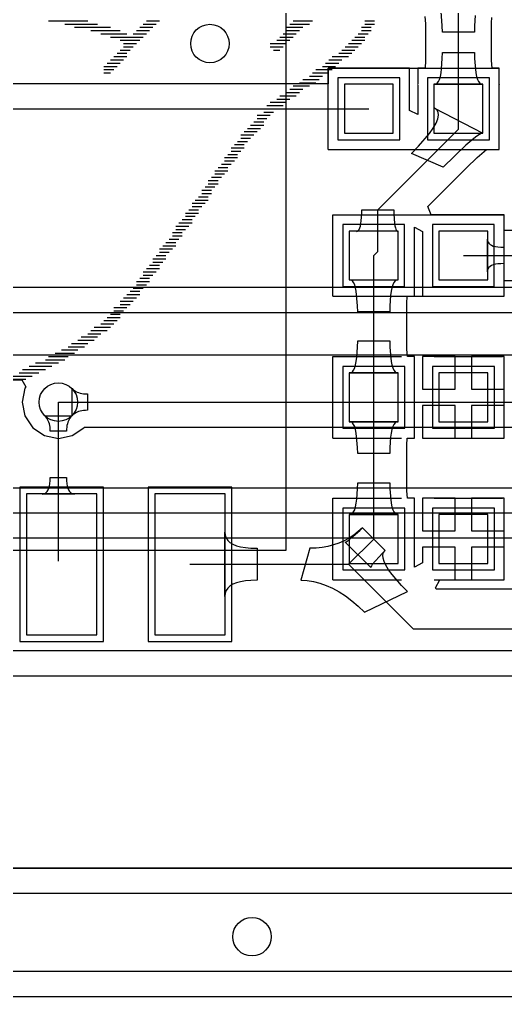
# Model space of a CAD drawing. Header units: millimetres. Extents: x 65.3 to 106.6, y 61.5 to 106.5.
# Drawn here: x 82.33 to 89.9, y 61.48 to 76.7 of the extents above; entities that cross this region are included whole.
import ezdxf

# ---------------------------------------------------------------- set-up
doc = ezdxf.new("R2010")
doc.units = ezdxf.units.MM
for name, color, linetype in [('BottomLayer', 5, 'Continuous'), ('BottomOverlay', 54, 'Continuous'), ('KeepOutLayer', 6, 'Continuous'), ('MultiLayer', 9, 'Continuous'), ('TopLayer', 1, 'Continuous'), ('TopOverlay', 2, 'Continuous'), ('TopPaste', 8, 'Continuous'), ('TopSolder', 216, 'Continuous')]:
    doc.layers.add(name, color=color, linetype=linetype)

# ---------------------------------------------------------------- blocks, each defined once
blk = doc.blocks.new('ESP_07_8')
at = {"layer": 'TopLayer'}
for p, q in [((-15.122, -12.502), (-17.322, -12.502)), ((-17.322, -12.502), (-17.322, -13.602)), ((-15.122, -13.602), (-15.122, -12.502)), ((-17.322, -13.602), (-15.122, -13.602)), ((-15.122, -14.502), (-17.322, -14.502)), ((-17.322, -14.502), (-17.322, -15.602)), ((-15.122, -15.602), (-15.122, -14.502)), ((-17.322, -15.602), (-15.122, -15.602))]:
    blk.add_line(p, q, dxfattribs=at)
at = {"layer": 'TopOverlay'}
for p, q in [((-16.003, 4.648), (-16.003, -16.552)), ((-16.003, -16.552), (-0.003, -16.552))]:
    blk.add_line(p, q, dxfattribs=at)
at = {"layer": 'TopPaste'}
for p, q in [((-15.122, -12.502), (-17.322, -12.502)), ((-17.322, -12.502), (-17.322, -13.602)), ((-15.122, -13.602), (-15.122, -12.502)), ((-17.322, -13.602), (-15.122, -13.602)), ((-15.122, -14.502), (-17.322, -14.502)), ((-17.322, -14.502), (-17.322, -15.602)), ((-15.122, -15.602), (-15.122, -14.502)), ((-17.322, -15.602), (-15.122, -15.602))]:
    blk.add_line(p, q, dxfattribs=at)
at = {"layer": 'TopSolder'}
for p, q in [((-15.02, -12.4), (-17.423, -12.4)), ((-17.423, -12.4), (-17.423, -13.703)), ((-15.02, -13.703), (-15.02, -12.4)), ((-17.423, -13.703), (-15.02, -13.703)), ((-15.02, -14.4), (-17.423, -14.4)), ((-17.423, -14.4), (-17.423, -15.703)), ((-15.02, -15.703), (-15.02, -14.4)), ((-17.423, -15.703), (-15.02, -15.703))]:
    blk.add_line(p, q, dxfattribs=at)
blk = doc.blocks.new('R0603_10')
at = {"layer": 'TopLayer'}
for p, q in [((-1.079, 0.381), (-1.079, -0.381)), ((-0.317, 0.381), (-1.079, 0.381)), ((-0.317, -0.381), (-0.317, 0.381)), ((0.317, 0.381), (0.317, -0.381)), ((1.079, 0.381), (0.317, 0.381)), ((1.079, -0.381), (1.079, 0.381)), ((-1.079, -0.381), (-0.317, -0.381)), ((0.317, -0.381), (1.079, -0.381))]:
    blk.add_line(p, q, dxfattribs=at)
at = {"layer": 'TopOverlay'}
for p, q in [((-1.333, -0.635), (-1.333, 0.635)), ((-1.333, 0.635), (1.333, 0.635)), ((1.333, -0.635), (1.333, 0.635)), ((-1.333, -0.635), (1.333, -0.635))]:
    blk.add_line(p, q, dxfattribs=at)
at = {"layer": 'TopPaste'}
for p, q in [((-1.079, 0.381), (-1.079, -0.381)), ((-0.317, 0.381), (-1.079, 0.381)), ((-0.317, -0.381), (-0.317, 0.381)), ((0.317, 0.381), (0.317, -0.381)), ((1.079, 0.381), (0.317, 0.381)), ((1.079, -0.381), (1.079, 0.381)), ((-1.079, -0.381), (-0.317, -0.381)), ((0.317, -0.381), (1.079, -0.381))]:
    blk.add_line(p, q, dxfattribs=at)
at = {"layer": 'TopSolder'}
for p, q in [((-1.181, 0.483), (-1.181, -0.483)), ((-0.216, 0.483), (-1.181, 0.483)), ((-0.216, -0.483), (-0.216, 0.483)), ((0.216, 0.483), (0.216, -0.483)), ((1.181, 0.483), (0.216, 0.483)), ((1.181, -0.483), (1.181, 0.483)), ((-1.181, -0.483), (-0.216, -0.483)), ((0.216, -0.483), (1.181, -0.483))]:
    blk.add_line(p, q, dxfattribs=at)
blk = doc.blocks.new('R0603_11')
at = {"layer": 'TopLayer'}
for p, q in [((-1.079, 0.381), (-1.079, -0.381)), ((-0.317, 0.381), (-1.079, 0.381)), ((-0.317, -0.381), (-0.317, 0.381)), ((0.317, 0.381), (0.317, -0.381)), ((1.079, 0.381), (0.317, 0.381)), ((1.079, -0.381), (1.079, 0.381)), ((-1.079, -0.381), (-0.317, -0.381)), ((0.317, -0.381), (1.079, -0.381))]:
    blk.add_line(p, q, dxfattribs=at)
at = {"layer": 'TopOverlay'}
for p, q in [((-1.333, 0.635), (-1.333, -0.635)), ((1.333, 0.635), (-1.333, 0.635)), ((1.333, 0.635), (1.333, -0.635)), ((1.333, -0.635), (-1.333, -0.635))]:
    blk.add_line(p, q, dxfattribs=at)
at = {"layer": 'TopPaste'}
for p, q in [((-1.079, 0.381), (-1.079, -0.381)), ((-0.317, 0.381), (-1.079, 0.381)), ((-0.317, -0.381), (-0.317, 0.381)), ((0.317, 0.381), (0.317, -0.381)), ((1.079, 0.381), (0.317, 0.381)), ((1.079, -0.381), (1.079, 0.381)), ((-1.079, -0.381), (-0.317, -0.381)), ((0.317, -0.381), (1.079, -0.381))]:
    blk.add_line(p, q, dxfattribs=at)
at = {"layer": 'TopSolder'}
for p, q in [((-1.181, 0.483), (-1.181, -0.483)), ((-0.216, 0.483), (-1.181, 0.483)), ((-0.216, -0.483), (-0.216, 0.483)), ((0.216, 0.483), (0.216, -0.483)), ((1.181, 0.483), (0.216, 0.483)), ((1.181, -0.483), (1.181, 0.483)), ((-1.181, -0.483), (-0.216, -0.483)), ((0.216, -0.483), (1.181, -0.483))]:
    blk.add_line(p, q, dxfattribs=at)
blk = doc.blocks.new('C0603_19')
at = {"layer": 'TopLayer'}
for p, q in [((-0.356, 0.559), (-0.356, -0.203)), ((0.406, 0.559), (-0.356, 0.559)), ((0.406, -0.203), (0.406, 0.559)), ((1.041, 0.559), (1.041, -0.203)), ((1.803, 0.559), (1.041, 0.559)), ((1.803, -0.203), (1.803, 0.559)), ((-0.356, -0.203), (0.406, -0.203)), ((1.041, -0.203), (1.803, -0.203))]:
    blk.add_line(p, q, dxfattribs=at)
at = {"layer": 'TopOverlay'}
for p, q in [((-0.61, -0.457), (-0.61, 0.813)), ((-0.61, 0.813), (0.457, 0.813)), ((0.965, 0.813), (2.032, 0.813)), ((2.057, -0.457), (2.057, 0.813)), ((-0.61, -0.457), (0.457, -0.457)), ((0.965, -0.457), (2.032, -0.457))]:
    blk.add_line(p, q, dxfattribs=at)
at = {"layer": 'TopPaste'}
for p, q in [((-0.356, 0.559), (-0.356, -0.203)), ((0.406, 0.559), (-0.356, 0.559)), ((0.406, -0.203), (0.406, 0.559)), ((1.041, 0.559), (1.041, -0.203)), ((1.803, 0.559), (1.041, 0.559)), ((1.803, -0.203), (1.803, 0.559)), ((-0.356, -0.203), (0.406, -0.203)), ((1.041, -0.203), (1.803, -0.203))]:
    blk.add_line(p, q, dxfattribs=at)
at = {"layer": 'TopSolder'}
for p, q in [((-0.457, 0.66), (-0.457, -0.305)), ((0.508, 0.66), (-0.457, 0.66)), ((0.508, -0.305), (0.508, 0.66)), ((0.94, 0.66), (0.94, -0.305)), ((1.905, 0.66), (0.94, 0.66)), ((1.905, -0.305), (1.905, 0.66)), ((-0.457, -0.305), (0.508, -0.305)), ((0.94, -0.305), (1.905, -0.305))]:
    blk.add_line(p, q, dxfattribs=at)
blk = doc.blocks.new('C0603_22')
at = {"layer": 'TopLayer'}
for p, q in [((-0.356, 0.559), (-0.356, -0.203)), ((0.406, 0.559), (-0.356, 0.559)), ((0.406, -0.203), (0.406, 0.559)), ((1.041, 0.559), (1.041, -0.203)), ((1.803, 0.559), (1.041, 0.559)), ((1.803, -0.203), (1.803, 0.559)), ((-0.356, -0.203), (0.406, -0.203)), ((1.041, -0.203), (1.803, -0.203))]:
    blk.add_line(p, q, dxfattribs=at)
at = {"layer": 'TopOverlay'}
for p, q in [((-0.61, -0.457), (-0.61, 0.813)), ((-0.61, 0.813), (0.457, 0.813)), ((0.965, 0.813), (2.032, 0.813)), ((2.057, -0.457), (2.057, 0.813)), ((-0.61, -0.457), (0.457, -0.457)), ((0.965, -0.457), (2.032, -0.457))]:
    blk.add_line(p, q, dxfattribs=at)
at = {"layer": 'TopPaste'}
for p, q in [((-0.356, 0.559), (-0.356, -0.203)), ((0.406, 0.559), (-0.356, 0.559)), ((0.406, -0.203), (0.406, 0.559)), ((1.041, 0.559), (1.041, -0.203)), ((1.803, 0.559), (1.041, 0.559)), ((1.803, -0.203), (1.803, 0.559)), ((-0.356, -0.203), (0.406, -0.203)), ((1.041, -0.203), (1.803, -0.203))]:
    blk.add_line(p, q, dxfattribs=at)
at = {"layer": 'TopSolder'}
for p, q in [((-0.457, 0.66), (-0.457, -0.305)), ((0.508, 0.66), (-0.457, 0.66)), ((0.508, -0.305), (0.508, 0.66)), ((0.94, 0.66), (0.94, -0.305)), ((1.905, 0.66), (0.94, 0.66)), ((1.905, -0.305), (1.905, 0.66)), ((-0.457, -0.305), (0.508, -0.305)), ((0.94, -0.305), (1.905, -0.305))]:
    blk.add_line(p, q, dxfattribs=at)

msp = doc.modelspace()

# ---------------------------------------------------------------- linework, layer by layer
at = {"layer": 'BottomLayer'}
for p, q in [((92.126, 72.524), (81.367, 72.524)), ((80.95, 72.136), (92.126, 72.136)), ((82.042, 71.476), (91.288, 71.476)), ((82.203, 71.087), (82.363, 71.087)), ((82.363, 71.087), (82.422, 70.975)), ((82.409, 70.955), (82.366, 70.739)), ((82.422, 70.975), (82.409, 70.955)), ((83.145, 70.529), (83.145, 70.949)), ((83.145, 70.949), (83.162, 70.933)), ((83.162, 70.933), (83.181, 70.919)), ((83.181, 70.919), (83.201, 70.907)), ((83.201, 70.907), (83.222, 70.896)), ((83.222, 70.896), (83.245, 70.887)), ((83.245, 70.887), (83.27, 70.879)), ((83.27, 70.879), (83.296, 70.873)), ((83.296, 70.873), (83.323, 70.869)), ((83.323, 70.869), (83.352, 70.867)), ((83.352, 70.867), (83.383, 70.866)), ((83.383, 70.866), (83.383, 70.612)), ((82.366, 70.739), (82.409, 70.523)), ((82.931, 70.739), (90.983, 70.739)), ((82.409, 70.523), (82.532, 70.34)), ((83.162, 70.545), (83.145, 70.529)), ((83.181, 70.559), (83.162, 70.545)), ((83.201, 70.571), (83.181, 70.559)), ((83.222, 70.582), (83.201, 70.571)), ((83.245, 70.591), (83.222, 70.582)), ((83.27, 70.599), (83.245, 70.591)), ((83.296, 70.605), (83.27, 70.599)), ((83.323, 70.609), (83.296, 70.605)), ((83.352, 70.611), (83.323, 70.609)), ((83.383, 70.612), (83.352, 70.611)), ((82.532, 70.34), (82.715, 70.217)), ((83.147, 70.217), (83.33, 70.34)), ((83.33, 70.34), (83.336, 70.348)), ((83.336, 70.348), (83.343, 70.35)), ((83.343, 70.35), (83.348, 70.351)), ((83.348, 70.351), (90.822, 70.351)), ((82.715, 70.217), (82.931, 70.174)), ((82.931, 70.174), (83.147, 70.217)), ((91.277, 69.4), (76.539, 69.4)), ((76.378, 69.012), (91.694, 69.012)), ((76.378, 68.623), (91.277, 68.623)), ((95.703, 66.863), (72.654, 66.863)), ((72.654, 63.088), (95.703, 63.088)), ((98.579, 61.865), (69.621, 61.865))]:
    msp.add_line(p, q, dxfattribs=at)
for centre in [(85.293, 76.327), (82.931, 70.739), (85.949, 62.408)]:
    msp.add_circle(centre, 0.3, dxfattribs=at)
at = {"layer": 'BottomOverlay'}
for p, q in [((82.779, 76.683), (83.388, 76.683)), ((83.033, 76.632), (83.541, 76.632)), ((83.185, 76.581), (83.744, 76.581)), ((84.201, 76.581), (84.404, 76.581)), ((84.252, 76.632), (84.455, 76.632)), ((84.303, 76.683), (84.506, 76.683)), ((86.487, 76.581), (86.741, 76.581)), ((86.538, 76.632), (86.843, 76.632)), ((86.589, 76.683), (86.893, 76.683)), ((87.655, 76.581), (87.808, 76.581)), ((87.706, 76.683), (87.859, 76.683)), ((87.706, 76.632), (87.859, 76.632)), ((83.439, 76.53), (83.896, 76.53)), ((83.591, 76.479), (83.998, 76.479)), ((84.099, 76.479), (84.303, 76.479)), ((84.15, 76.53), (84.353, 76.53)), ((86.436, 76.479), (86.639, 76.479)), ((86.487, 76.53), (86.69, 76.53)), ((87.605, 76.479), (87.757, 76.479)), ((87.655, 76.53), (87.808, 76.53)), ((83.744, 76.429), (84.252, 76.429)), ((83.896, 76.378), (84.201, 76.378)), ((83.947, 76.327), (84.15, 76.327)), ((86.233, 76.327), (86.487, 76.327)), ((86.335, 76.378), (86.538, 76.378)), ((86.385, 76.429), (86.589, 76.429)), ((87.452, 76.327), (87.655, 76.327)), ((87.503, 76.378), (87.706, 76.378)), ((87.554, 76.429), (87.706, 76.429)), ((83.845, 76.175), (83.998, 76.175)), ((83.896, 76.225), (84.049, 76.225)), ((83.947, 76.276), (84.099, 76.276)), ((86.233, 76.276), (86.436, 76.276)), ((86.284, 76.225), (86.385, 76.225)), ((87.3, 76.175), (87.503, 76.175)), ((87.351, 76.225), (87.554, 76.225)), ((87.401, 76.276), (87.605, 76.276)), ((83.693, 76.022), (83.896, 76.022)), ((83.744, 76.073), (83.947, 76.073)), ((83.795, 76.124), (83.998, 76.124)), ((87.097, 76.022), (87.3, 76.022)), ((87.147, 76.073), (87.351, 76.073)), ((87.198, 76.124), (87.452, 76.124)), ((83.642, 75.971), (83.845, 75.971)), ((83.642, 75.921), (83.795, 75.921)), ((83.642, 75.87), (83.744, 75.87)), ((86.893, 75.87), (87.147, 75.87)), ((86.944, 75.921), (87.198, 75.921)), ((87.046, 75.971), (87.249, 75.971)), ((86.69, 75.717), (86.944, 75.717)), ((86.741, 75.768), (86.995, 75.768)), ((86.843, 75.819), (87.046, 75.819)), ((86.487, 75.565), (86.69, 75.565)), ((86.538, 75.616), (86.741, 75.616)), ((86.589, 75.667), (86.843, 75.667)), ((86.233, 75.413), (86.487, 75.413)), ((86.335, 75.463), (86.538, 75.463)), ((86.385, 75.514), (86.639, 75.514)), ((86.131, 75.311), (86.335, 75.311)), ((86.131, 75.26), (86.284, 75.26)), ((86.182, 75.362), (86.436, 75.362)), ((85.979, 75.108), (86.131, 75.108)), ((86.03, 75.209), (86.233, 75.209)), ((86.03, 75.159), (86.182, 75.159)), ((85.827, 74.955), (86.03, 74.955)), ((85.877, 75.006), (86.081, 75.006)), ((85.928, 75.057), (86.131, 75.057)), ((85.725, 74.803), (85.877, 74.803)), ((85.776, 74.905), (85.979, 74.905)), ((85.776, 74.854), (85.928, 74.854)), ((85.623, 74.701), (85.827, 74.701)), ((85.623, 74.651), (85.776, 74.651)), ((85.674, 74.752), (85.827, 74.752)), ((85.522, 74.549), (85.725, 74.549)), ((85.522, 74.498), (85.674, 74.498)), ((85.573, 74.6), (85.725, 74.6)), ((85.369, 74.346), (85.573, 74.346)), ((85.42, 74.397), (85.573, 74.397)), ((85.471, 74.447), (85.623, 74.447)), ((85.268, 74.193), (85.42, 74.193)), ((85.319, 74.244), (85.471, 74.244)), ((85.369, 74.295), (85.522, 74.295)), ((85.166, 74.041), (85.319, 74.041)), ((85.217, 74.092), (85.369, 74.092)), ((85.268, 74.143), (85.42, 74.143)), ((85.065, 73.889), (85.268, 73.889)), ((85.115, 73.939), (85.268, 73.939)), ((85.166, 73.99), (85.319, 73.99)), ((84.963, 73.736), (85.115, 73.736)), ((85.014, 73.838), (85.217, 73.838)), ((85.014, 73.787), (85.166, 73.787)), ((84.861, 73.584), (85.014, 73.584)), ((84.912, 73.685), (85.115, 73.685)), ((84.912, 73.635), (85.065, 73.635)), ((84.76, 73.482), (84.963, 73.482)), ((84.76, 73.431), (84.912, 73.431)), ((84.811, 73.533), (85.014, 73.533)), ((84.658, 73.279), (84.811, 73.279)), ((84.709, 73.381), (84.861, 73.381)), ((84.709, 73.33), (84.861, 73.33)), ((84.506, 73.127), (84.709, 73.127)), ((84.557, 73.177), (84.76, 73.177)), ((84.607, 73.228), (84.76, 73.228)), ((84.404, 72.974), (84.607, 72.974)), ((84.455, 73.025), (84.607, 73.025)), ((84.506, 73.076), (84.658, 73.076)), ((84.303, 72.822), (84.506, 72.822)), ((84.353, 72.873), (84.506, 72.873)), ((84.404, 72.923), (84.557, 72.923)), ((84.201, 72.669), (84.353, 72.669)), ((84.252, 72.771), (84.455, 72.771)), ((84.252, 72.72), (84.404, 72.72)), ((84.099, 72.517), (84.252, 72.517)), ((84.15, 72.619), (84.353, 72.619)), ((84.15, 72.568), (84.303, 72.568)), ((83.947, 72.365), (84.15, 72.365)), ((83.998, 72.415), (84.201, 72.415)), ((84.049, 72.466), (84.201, 72.466)), ((83.795, 72.212), (83.998, 72.212)), ((83.896, 72.314), (84.099, 72.314)), ((83.896, 72.263), (84.049, 72.263)), ((83.693, 72.06), (83.896, 72.06)), ((83.744, 72.111), (83.896, 72.111)), ((83.795, 72.161), (83.947, 72.161)), ((83.49, 71.907), (83.744, 71.907)), ((83.591, 71.958), (83.795, 71.958)), ((83.642, 72.009), (83.845, 72.009)), ((83.287, 71.755), (83.541, 71.755)), ((83.388, 71.806), (83.591, 71.806)), ((83.439, 71.857), (83.693, 71.857)), ((83.083, 71.603), (83.337, 71.603)), ((83.134, 71.653), (83.388, 71.653)), ((83.236, 71.704), (83.49, 71.704)), ((82.779, 71.45), (83.083, 71.45)), ((82.88, 71.501), (83.185, 71.501)), ((82.982, 71.552), (83.236, 71.552)), ((82.474, 71.298), (82.829, 71.298)), ((82.575, 71.349), (82.931, 71.349)), ((82.728, 71.399), (83.033, 71.399)), ((82.169, 71.145), (82.525, 71.145)), ((82.321, 71.196), (82.626, 71.196)), ((82.372, 71.247), (82.728, 71.247)), ((82.067, 71.095), (82.423, 71.095))]:
    msp.add_line(p, q, dxfattribs=at)
at = {"layer": 'KeepOutLayer'}
for p, q in [((72.654, 66.475), (95.703, 66.475)), ((72.654, 63.477), (95.703, 63.477)), ((69.621, 61.477), (98.704, 61.477))]:
    msp.add_line(p, q, dxfattribs=at)
at = {"layer": 'MultiLayer'}
for p, q in [((72.654, 66.475), (95.703, 66.475)), ((95.703, 63.477), (72.654, 63.477))]:
    msp.add_line(p, q, dxfattribs=at)
for centre in [(85.293, 76.327), (82.931, 70.739), (85.949, 62.408)]:
    msp.add_circle(centre, 0.3, dxfattribs=at)
at = {"layer": 'TopLayer'}
for p, q in [((89.167, 75.311), (89.167, 79.46)), ((88.643, 76.75), (88.653, 76.634)), ((88.915, 76.602), (88.896, 76.827)), ((89.428, 76.762), (89.418, 76.602)), ((89.681, 76.651), (89.686, 76.736)), ((88.653, 76.634), (88.653, 76.046)), ((88.917, 76.507), (88.915, 76.602)), ((89.418, 76.602), (89.417, 76.507)), ((89.681, 76.063), (89.681, 76.651)), ((89.417, 76.507), (88.917, 76.507)), ((88.915, 76.094), (88.917, 76.189)), ((88.917, 76.189), (89.417, 76.189)), ((89.417, 76.189), (89.418, 76.094)), ((88.653, 76.046), (88.647, 75.96)), ((88.905, 75.934), (88.915, 76.094)), ((89.418, 76.094), (89.437, 75.869)), ((89.691, 75.946), (89.681, 76.063)), ((88.405, 75.946), (87.135, 75.946)), ((87.135, 75.946), (87.135, 75.699)), ((88.405, 75.285), (88.405, 75.946)), ((88.645, 75.946), (88.532, 75.946)), ((88.532, 75.946), (88.532, 75.699)), ((88.647, 75.96), (88.645, 75.946)), ((88.885, 75.814), (88.896, 75.869)), ((88.896, 75.869), (88.905, 75.934)), ((89.437, 75.869), (89.449, 75.814)), ((89.802, 75.946), (89.691, 75.946)), ((89.802, 75.699), (89.802, 75.946)), ((87.135, 75.699), (78.715, 75.699)), ((88.532, 75.699), (88.53, 75.689)), ((88.53, 75.689), (88.532, 75.679)), ((88.532, 75.679), (88.532, 75.222)), ((88.789, 75.689), (88.813, 75.694)), ((89.545, 75.689), (88.789, 75.689)), ((88.813, 75.694), (88.835, 75.709)), ((88.835, 75.709), (88.854, 75.734)), ((88.854, 75.734), (88.871, 75.769)), ((88.871, 75.769), (88.885, 75.814)), ((89.449, 75.814), (89.463, 75.769)), ((89.463, 75.769), (89.479, 75.734)), ((89.479, 75.734), (89.499, 75.709)), ((89.499, 75.709), (89.52, 75.694)), ((89.52, 75.694), (89.545, 75.689)), ((89.804, 75.689), (89.802, 75.699)), ((89.802, 75.679), (89.804, 75.689)), ((89.802, 74.92), (89.802, 75.679)), ((78.715, 75.311), (87.77, 75.311)), ((88.532, 75.222), (88.405, 75.285)), ((88.83, 75.294), (88.792, 75.323)), ((88.792, 75.323), (89.545, 74.933)), ((88.851, 75.256), (88.83, 75.294)), ((88.857, 75.209), (88.851, 75.256)), ((89.167, 74.993), (89.167, 75.311)), ((88.774, 75.011), (88.818, 75.086)), ((88.818, 75.086), (88.846, 75.152)), ((88.846, 75.152), (88.857, 75.209)), ((87.909, 73.736), (89.167, 74.993)), ((88.545, 74.728), (88.714, 74.926)), ((88.714, 74.926), (88.774, 75.011)), ((89.493, 74.912), (89.454, 74.885)), ((89.523, 74.928), (89.493, 74.912)), ((89.545, 74.933), (89.523, 74.928)), ((89.803, 74.911), (89.802, 74.92)), ((89.802, 74.908), (89.803, 74.911)), ((89.802, 74.676), (89.802, 74.908)), ((89.405, 74.848), (89.282, 74.742)), ((89.454, 74.885), (89.405, 74.848)), ((88.435, 74.616), (88.545, 74.728)), ((88.929, 74.403), (88.435, 74.616)), ((89.282, 74.742), (88.929, 74.403)), ((89.457, 74.551), (89.569, 74.647)), ((89.569, 74.647), (89.605, 74.675)), ((89.605, 74.675), (89.606, 74.676)), ((89.606, 74.676), (89.802, 74.676)), ((89.291, 74.391), (89.457, 74.551)), ((88.687, 73.787), (89.291, 74.391)), ((87.659, 73.736), (88.159, 73.736)), ((87.659, 73.672), (87.659, 73.736)), ((87.909, 73.088), (87.909, 73.736)), ((88.159, 73.736), (88.16, 73.673)), ((88.74, 73.66), (88.687, 73.787)), ((87.646, 73.521), (87.652, 73.565)), ((87.652, 73.565), (87.659, 73.672)), ((88.16, 73.673), (88.17, 73.523)), ((89.878, 73.66), (88.74, 73.66)), ((89.878, 73.413), (89.878, 73.66)), ((88.224, 73.403), (87.576, 73.4)), ((87.576, 73.4), (87.592, 73.403)), ((87.592, 73.403), (87.606, 73.413)), ((87.606, 73.413), (87.619, 73.43)), ((87.619, 73.43), (87.629, 73.454)), ((87.629, 73.454), (87.639, 73.484)), ((87.639, 73.484), (87.646, 73.521)), ((88.17, 73.523), (88.176, 73.486)), ((88.176, 73.486), (88.183, 73.456)), ((88.183, 73.456), (88.191, 73.433)), ((88.191, 73.433), (88.201, 73.416)), ((88.201, 73.416), (88.212, 73.406)), ((88.212, 73.406), (88.224, 73.403)), ((88.481, 73.414), (88.481, 73.467)), ((88.481, 73.467), (88.608, 73.399)), ((88.483, 73.404), (88.481, 73.414)), ((88.481, 73.394), (88.483, 73.404)), ((88.481, 72.657), (88.481, 73.394)), ((88.608, 73.399), (88.608, 72.39)), ((91.775, 73.413), (89.878, 73.413)), ((89.618, 72.771), (89.618, 73.279)), ((89.618, 73.279), (89.62, 73.255)), ((89.62, 73.255), (89.628, 73.233)), ((89.628, 73.233), (89.641, 73.214)), ((87.846, 73.025), (87.909, 73.088)), ((89.641, 73.214), (89.659, 73.198)), ((89.659, 73.198), (89.682, 73.184)), ((89.682, 73.184), (89.71, 73.172)), ((89.71, 73.172), (89.744, 73.163)), ((89.744, 73.163), (89.782, 73.157)), ((89.782, 73.157), (89.826, 73.153)), ((89.826, 73.153), (89.875, 73.152)), ((89.875, 73.152), (89.875, 72.898)), ((87.846, 68.605), (87.846, 73.025)), ((89.243, 73.025), (92.209, 73.025)), ((89.62, 72.795), (89.618, 72.771)), ((89.628, 72.817), (89.62, 72.795)), ((89.641, 72.836), (89.628, 72.817)), ((89.659, 72.852), (89.641, 72.836)), ((89.682, 72.866), (89.659, 72.852)), ((89.71, 72.878), (89.682, 72.866)), ((89.744, 72.887), (89.71, 72.878)), ((89.782, 72.893), (89.744, 72.887)), ((89.826, 72.897), (89.782, 72.893)), ((89.875, 72.898), (89.826, 72.897)), ((87.492, 72.642), (87.468, 72.647)), ((87.468, 72.647), (88.224, 72.647)), ((87.514, 72.627), (87.492, 72.642)), ((87.533, 72.602), (87.514, 72.627)), ((88.178, 72.627), (88.159, 72.602)), ((88.2, 72.642), (88.178, 72.627)), ((88.224, 72.647), (88.2, 72.642)), ((88.483, 72.647), (88.481, 72.657)), ((88.481, 72.637), (88.483, 72.647)), ((88.481, 72.39), (88.481, 72.637)), ((89.878, 72.39), (89.878, 72.637)), ((89.878, 72.637), (91.775, 72.637)), ((87.55, 72.567), (87.533, 72.602)), ((87.564, 72.522), (87.55, 72.567)), ((87.575, 72.467), (87.564, 72.522)), ((88.128, 72.522), (88.116, 72.467)), ((88.142, 72.567), (88.128, 72.522)), ((88.159, 72.602), (88.142, 72.567)), ((87.595, 72.242), (87.575, 72.467)), ((88.107, 72.402), (88.097, 72.242)), ((88.116, 72.467), (88.107, 72.402)), ((88.36, 72.29), (88.365, 72.376)), ((88.365, 72.376), (88.367, 72.39)), ((88.367, 72.39), (88.481, 72.39)), ((88.608, 72.39), (89.878, 72.39)), ((87.596, 72.147), (87.595, 72.242)), ((88.097, 72.242), (88.096, 72.147)), ((88.36, 71.567), (88.36, 72.29)), ((88.096, 72.147), (87.596, 72.147)), ((87.584, 71.438), (87.595, 71.598)), ((87.595, 71.598), (87.596, 71.693)), ((87.596, 71.693), (88.096, 71.693)), ((88.096, 71.693), (88.097, 71.598)), ((88.097, 71.598), (88.116, 71.373)), ((88.37, 71.45), (88.36, 71.567)), ((87.575, 71.373), (87.584, 71.438)), ((88.481, 71.45), (88.37, 71.45)), ((88.481, 71.203), (88.481, 71.45)), ((89.116, 71.45), (88.608, 71.45)), ((88.608, 71.45), (88.608, 70.942)), ((89.116, 70.942), (89.116, 71.45)), ((89.878, 71.45), (89.37, 71.45)), ((89.37, 71.45), (89.37, 70.942)), ((89.878, 70.942), (89.878, 71.45)), ((87.533, 71.238), (87.55, 71.273)), ((87.55, 71.273), (87.564, 71.318)), ((87.564, 71.318), (87.575, 71.373)), ((88.116, 71.373), (88.128, 71.318)), ((88.128, 71.318), (88.142, 71.273)), ((88.142, 71.273), (88.159, 71.238)), ((87.468, 71.193), (87.492, 71.198)), ((88.224, 71.193), (87.468, 71.193)), ((87.492, 71.198), (87.514, 71.213)), ((87.514, 71.213), (87.533, 71.238)), ((88.159, 71.238), (88.178, 71.213)), ((88.178, 71.213), (88.2, 71.198)), ((88.2, 71.198), (88.224, 71.193)), ((88.483, 71.193), (88.481, 71.203)), ((88.481, 71.183), (88.483, 71.193)), ((88.481, 70.447), (88.481, 71.183)), ((88.608, 70.942), (89.116, 70.942)), ((89.37, 70.942), (89.878, 70.942)), ((82.931, 68.263), (82.931, 70.739)), ((89.116, 70.688), (88.608, 70.688)), ((88.608, 70.688), (88.608, 70.18)), ((89.116, 70.18), (89.116, 70.688)), ((89.878, 70.688), (89.37, 70.688)), ((89.37, 70.688), (89.37, 70.18)), ((89.878, 70.18), (89.878, 70.688)), ((82.737, 70.508), (82.721, 70.525)), ((82.721, 70.525), (83.141, 70.525)), ((82.751, 70.489), (82.737, 70.508)), ((83.125, 70.508), (83.111, 70.489)), ((83.141, 70.525), (83.125, 70.508)), ((82.763, 70.469), (82.751, 70.489)), ((82.774, 70.448), (82.763, 70.469)), ((82.783, 70.425), (82.774, 70.448)), ((82.791, 70.4), (82.783, 70.425)), ((82.797, 70.374), (82.791, 70.4)), ((82.801, 70.347), (82.797, 70.374)), ((82.803, 70.318), (82.801, 70.347)), ((83.061, 70.347), (83.059, 70.318)), ((83.065, 70.374), (83.061, 70.347)), ((83.071, 70.4), (83.065, 70.374)), ((83.079, 70.425), (83.071, 70.4)), ((83.088, 70.448), (83.079, 70.425)), ((83.099, 70.469), (83.088, 70.448)), ((83.111, 70.489), (83.099, 70.469)), ((87.492, 70.432), (87.468, 70.437)), ((87.468, 70.437), (88.224, 70.437)), ((87.514, 70.417), (87.492, 70.432)), ((87.533, 70.392), (87.514, 70.417)), ((87.55, 70.357), (87.533, 70.392)), ((87.564, 70.312), (87.55, 70.357)), ((88.142, 70.357), (88.128, 70.312)), ((88.159, 70.392), (88.142, 70.357)), ((88.178, 70.417), (88.159, 70.392)), ((88.2, 70.432), (88.178, 70.417)), ((88.224, 70.437), (88.2, 70.432)), ((88.483, 70.437), (88.481, 70.447)), ((88.481, 70.428), (88.483, 70.437)), ((88.481, 70.18), (88.481, 70.428)), ((82.804, 70.287), (82.803, 70.318)), ((83.058, 70.287), (82.804, 70.287)), ((83.059, 70.318), (83.058, 70.287)), ((87.575, 70.257), (87.564, 70.312)), ((87.595, 70.032), (87.575, 70.257)), ((88.107, 70.192), (88.097, 70.032)), ((88.116, 70.257), (88.107, 70.192)), ((88.128, 70.312), (88.116, 70.257)), ((88.36, 70.081), (88.365, 70.166)), ((88.36, 69.357), (88.36, 70.081)), ((88.365, 70.166), (88.367, 70.18)), ((88.367, 70.18), (88.481, 70.18)), ((88.608, 70.18), (89.116, 70.18)), ((89.37, 70.18), (89.878, 70.18)), ((87.596, 69.937), (87.595, 70.032)), ((88.096, 69.937), (87.596, 69.937)), ((88.097, 70.032), (88.096, 69.937)), ((82.784, 69.399), (82.793, 69.432)), ((82.793, 69.432), (82.799, 69.471)), ((82.799, 69.471), (82.803, 69.514)), ((82.803, 69.514), (82.804, 69.563)), ((82.804, 69.563), (83.058, 69.563)), ((83.058, 69.563), (83.059, 69.514)), ((83.059, 69.514), (83.063, 69.471)), ((83.063, 69.471), (83.069, 69.432)), ((83.069, 69.432), (83.078, 69.399)), ((87.595, 69.388), (87.596, 69.483)), ((87.596, 69.483), (88.096, 69.483)), ((88.096, 69.483), (88.097, 69.388)), ((82.677, 69.306), (82.701, 69.309)), ((83.185, 69.306), (82.677, 69.306)), ((82.701, 69.309), (82.723, 69.316)), ((82.723, 69.316), (82.742, 69.329)), ((82.742, 69.329), (82.758, 69.347)), ((82.758, 69.347), (82.772, 69.37)), ((82.772, 69.37), (82.784, 69.399)), ((83.078, 69.399), (83.09, 69.37)), ((83.09, 69.37), (83.104, 69.347)), ((83.104, 69.347), (83.12, 69.329)), ((83.12, 69.329), (83.139, 69.316)), ((83.139, 69.316), (83.161, 69.309)), ((83.161, 69.309), (83.185, 69.306)), ((87.584, 69.228), (87.595, 69.388)), ((88.097, 69.388), (88.116, 69.163)), ((88.37, 69.24), (88.36, 69.357)), ((87.564, 69.108), (87.575, 69.163)), ((87.575, 69.163), (87.584, 69.228)), ((88.116, 69.163), (88.128, 69.108)), ((88.481, 69.24), (88.37, 69.24)), ((88.481, 68.993), (88.481, 69.24)), ((89.116, 69.24), (88.608, 69.24)), ((88.608, 69.24), (88.608, 68.732)), ((89.116, 68.732), (89.116, 69.24)), ((89.878, 69.24), (89.37, 69.24)), ((89.37, 69.24), (89.37, 68.732)), ((89.878, 68.732), (89.878, 69.24)), ((87.468, 68.983), (87.492, 68.988)), ((88.224, 68.983), (87.468, 68.983)), ((87.492, 68.988), (87.514, 69.003)), ((87.514, 69.003), (87.533, 69.028)), ((87.533, 69.028), (87.55, 69.063)), ((87.55, 69.063), (87.564, 69.108)), ((88.128, 69.108), (88.142, 69.063)), ((88.142, 69.063), (88.159, 69.028)), ((88.159, 69.028), (88.178, 69.003)), ((88.178, 69.003), (88.2, 68.988)), ((88.2, 68.988), (88.224, 68.983)), ((88.483, 68.983), (88.481, 68.993)), ((88.481, 68.974), (88.483, 68.983)), ((88.481, 68.169), (88.481, 68.974)), ((85.526, 67.712), (85.526, 68.712)), ((85.526, 68.712), (85.531, 68.665)), ((85.531, 68.665), (85.546, 68.622)), ((87.534, 68.667), (87.461, 68.619)), ((87.523, 68.643), (87.628, 68.741)), ((87.603, 68.721), (87.534, 68.667)), ((87.669, 68.782), (87.603, 68.721)), ((87.628, 68.741), (87.669, 68.782)), ((87.669, 68.782), (88.023, 68.429)), ((88.023, 68.429), (87.669, 68.782)), ((88.608, 68.732), (89.116, 68.732)), ((89.37, 68.732), (89.878, 68.732)), ((85.546, 68.622), (85.571, 68.585)), ((85.571, 68.585), (85.606, 68.552)), ((85.606, 68.552), (85.651, 68.525)), ((85.651, 68.525), (85.707, 68.502)), ((87.22, 68.513), (87.133, 68.491)), ((87.304, 68.542), (87.22, 68.513)), ((87.384, 68.577), (87.304, 68.542)), ((87.461, 68.619), (87.384, 68.577)), ((87.403, 68.559), (87.415, 68.562)), ((87.799, 68.163), (87.403, 68.559)), ((87.415, 68.562), (87.43, 68.57)), ((87.43, 68.57), (87.448, 68.582)), ((87.448, 68.582), (87.47, 68.598)), ((87.453, 68.212), (87.846, 68.605)), ((87.47, 68.598), (87.523, 68.643)), ((87.846, 68.605), (87.846, 68.605)), ((85.707, 68.502), (85.772, 68.485)), ((85.772, 68.485), (85.848, 68.472)), ((85.848, 68.472), (85.933, 68.465)), ((85.933, 68.465), (86.029, 68.462)), ((86.029, 68.462), (86.029, 67.962)), ((86.849, 68.462), (86.708, 67.962)), ((86.947, 68.465), (86.849, 68.462)), ((87.042, 68.475), (86.947, 68.465)), ((87.133, 68.491), (87.042, 68.475)), ((87.981, 68.387), (87.822, 68.208)), ((88.023, 68.429), (87.981, 68.387)), ((87.99, 68.356), (88, 68.396)), ((88, 68.396), (88.023, 68.429)), ((89.116, 68.478), (88.608, 68.478)), ((88.608, 68.478), (88.608, 68.237)), ((89.116, 67.97), (89.116, 68.478)), ((89.878, 68.478), (89.37, 68.478)), ((89.37, 68.478), (89.37, 67.97)), ((89.878, 67.97), (89.878, 68.478)), ((84.982, 68.212), (87.453, 68.212)), ((87.453, 68.212), (88.459, 67.206)), ((87.822, 68.208), (87.81, 68.189)), ((87.993, 68.31), (87.99, 68.356)), ((88.009, 68.256), (87.993, 68.31)), ((88.037, 68.196), (88.009, 68.256)), ((88.608, 68.237), (88.481, 68.169)), ((87.803, 68.174), (87.799, 68.163)), ((87.81, 68.189), (87.803, 68.174)), ((88.078, 68.128), (88.037, 68.196)), ((88.133, 68.053), (88.078, 68.128)), ((85.707, 67.922), (85.651, 67.9)), ((85.772, 67.94), (85.707, 67.922)), ((85.848, 67.952), (85.772, 67.94)), ((85.933, 67.96), (85.848, 67.952)), ((86.029, 67.962), (85.933, 67.96)), ((86.708, 67.962), (86.808, 67.957)), ((86.808, 67.957), (86.908, 67.942)), ((86.908, 67.942), (87.007, 67.918)), ((87.007, 67.918), (87.107, 67.883)), ((88.279, 67.883), (88.133, 68.053)), ((88.807, 67.843), (88.874, 67.97)), ((88.874, 67.97), (89.116, 67.97)), ((89.37, 67.97), (89.878, 67.97)), ((85.531, 67.76), (85.526, 67.712)), ((85.546, 67.802), (85.531, 67.76)), ((85.571, 67.84), (85.546, 67.802)), ((85.606, 67.872), (85.571, 67.84)), ((85.651, 67.9), (85.606, 67.872)), ((87.107, 67.883), (87.206, 67.838)), ((87.206, 67.838), (87.306, 67.784)), ((87.306, 67.784), (87.405, 67.72)), ((87.703, 67.467), (88.372, 67.788)), ((88.372, 67.788), (88.279, 67.883)), ((88.821, 67.822), (88.807, 67.843)), ((91.871, 67.822), (88.821, 67.822)), ((87.405, 67.72), (87.504, 67.645)), ((87.504, 67.645), (87.604, 67.561)), ((87.604, 67.561), (87.703, 67.467)), ((88.459, 67.206), (92.126, 67.206)), ((72.654, 63.088), (95.703, 63.088)), ((98.579, 61.865), (69.621, 61.865))]:
    msp.add_line(p, q, dxfattribs=at)
for centre in [(85.293, 76.327), (82.931, 70.739), (85.949, 62.408)]:
    msp.add_circle(centre, 0.3, dxfattribs=at)

# ---------------------------------------------------------------- block references
for name, p, rotation in [('ESP_07_8', (69.93, 84.434), 90), ('R0603_11', (88.468, 75.311), 180), ('R0603_10', (88.544, 73.025), 360)]:
    msp.add_blockref(name, p, dxfattribs=dict(rotation=rotation))
for name, p in [('C0603_19', (87.821, 70.637)), ('C0603_22', (87.821, 68.428))]:
    msp.add_blockref(name, p)

doc.saveas('drawing.dxf')
